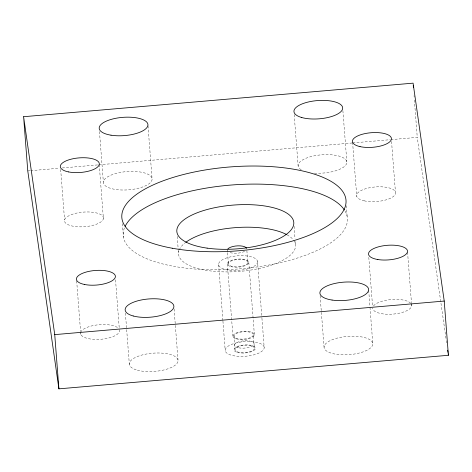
<?xml version="1.0" encoding="UTF-8"?>
<svg xmlns="http://www.w3.org/2000/svg" width="472" height="472" viewBox="0 0 472 472"><rect width="100%" height="100%" fill="white"/><g stroke="black" fill="none" stroke-linecap="round" stroke-linejoin="round"><path stroke-width="0.35" stroke-dasharray="2.36 1.77" d="M27.771 170.935L29.972 170.746M30.704 170.681L59.313 168.215M62.245 167.967L98.188 164.87M98.919 164.805L351.976 142.998M352.714 142.939L390.12 139.712M390.851 139.653L417.26 137.376L446.211 339.982M446.317 340.713L446.63 342.896M414.044 95.609L414.156 97.073M414.387 100.005L417.26 137.376M407.566 252.225L411.46 302.782M411.513 303.52L411.684 305.714M391.548 141.447L395.436 192.01M368.803 257.37L372.579 306.464M368.697 290.422L369.936 306.54M369.989 307.272L372.809 343.911A24.438 9.157 -4.4 0 1 336.235 354.271A24.438 9.157 -4.4 0 1 336.253 338.371A24.438 9.157 -4.4 0 1 372.809 343.911M352.59 142.237L356.761 196.458M342.896 110.66L346.843 161.955M346.318 205.686L347.15 216.53M320.11 295.832L324.058 347.127M294.18 114.602L298.127 165.896M294.08 226.277L295.029 238.667M295.254 241.581L295.537 245.228M257.582 261.618A19.553 7.322 -4.4 0 1 228.808 270.185A19.553 7.322 -4.4 0 1 227.87 257.535A19.553 7.322 -4.4 0 1 257.582 261.618L261.872 317.385M261.93 318.122L264.184 347.475A19.553 7.322 -4.4 0 1 235.416 356.036A19.553 7.322 -4.4 0 1 234.472 343.386A19.553 7.322 -4.4 0 1 264.184 347.475M248.803 262.243L254.367 334.542M246.88 250.614L247.812 262.745A9.776 3.664 -4.4 0 1 232.596 266.509A9.776 3.664 -4.4 0 1 233.852 260.084A9.776 3.664 -4.4 0 1 247.812 262.745M253.358 335.102A9.776 3.664 -4.4 0 1 238.018 338.778A9.776 3.664 -4.4 0 1 239.57 332.347A9.776 3.664 -4.4 0 1 253.358 335.102L254.402 348.661A9.776 3.664 -4.4 0 1 239.062 352.336A9.776 3.664 -4.4 0 1 240.614 345.899A9.776 3.664 -4.4 0 1 254.402 348.661M227.486 252.066L227.321 249.924A9.776 3.664 -4.4 0 0 227.463 250.874M227.539 252.78L228.359 263.482M233.941 335.716L234.985 349.268M227.368 263.978L232.932 336.276M218.589 264.603L222.884 320.376M222.937 321.107L225.197 350.46M177.207 236.395L178.215 249.511M178.268 250.243L178.552 253.889M174.085 308.906L178.032 360.201M147.996 125.764L152.114 179.254A24.438 9.157 -4.4 0 1 115.18 189.402A24.438 9.157 -4.4 0 1 115.923 173.46A24.438 9.157 -4.4 0 1 152.114 179.254M122.401 223.657L123.457 237.398M125.399 313.101L129.346 364.396M115.528 279.802L119.251 328.164M99.474 131.594L103.368 182.157M99.232 164.563L103.403 218.784A19.553 7.322 -4.4 0 1 72.747 226.147A19.553 7.322 -4.4 0 1 75.803 213.279A19.553 7.322 -4.4 0 1 103.403 218.784M76.67 280.858L80.559 331.421M80.618 332.152L80.783 334.347M60.67 169.46L64.564 220.023M301.219 169.82A24.438 9.157 -4.4 0 1 316.977 155.347A24.438 9.157 -4.4 0 1 346.826 162.828A24.438 9.157 -4.4 0 1 314.382 173.118M119.363 329.633A19.553 7.322 -4.4 0 1 101.262 339.238A19.553 7.322 -4.4 0 1 80.576 333.084M80.694 332.441A19.553 7.322 -4.4 0 1 97.191 324.919A19.553 7.322 -4.4 0 1 117.959 327.881M411.147 303.844A19.553 7.322 -4.4 0 1 394.25 313.986A19.553 7.322 -4.4 0 1 372.691 307.927M373.482 305.98A19.553 7.322 -4.4 0 1 392.037 299.49A19.553 7.322 -4.4 0 1 410.805 303.407M293.631 240.224A58.652 21.972 -4.4 0 1 241.339 271.241A58.652 21.972 -4.4 0 1 178.888 250.986M179.307 249.818A58.652 21.972 -4.4 0 1 185.166 242.797M287.082 234.832A58.652 21.972 -4.4 0 1 293.224 239.693M244.59 251.381A9.776 3.664 -4.4 0 1 229.652 252.437M345.138 211.19A112.419 42.114 -4.4 0 1 237.882 269.005A112.419 42.114 -4.4 0 1 124.549 227.681M137.393 370.201A24.438 9.157 -4.4 0 0 177.537 362.62A24.438 9.157 -4.4 0 0 146.137 354.071A24.438 9.157 -4.4 0 0 137.393 370.201M364.201 200.836A19.553 7.322 -4.4 0 0 395.43 193.927A19.553 7.322 -4.4 0 0 368.661 187.939A19.553 7.322 -4.4 0 0 364.201 200.836M230.802 266.556A10.756 4.03 -4.4 0 0 248.549 263.311A10.756 4.03 -4.4 0 0 234.908 259.464A10.756 4.03 -4.4 0 0 230.802 266.556M236.366 338.855A10.756 4.03 -4.4 0 0 254.113 335.61A10.756 4.03 -4.4 0 0 240.472 331.763A10.756 4.03 -4.4 0 0 236.366 338.855M238.714 347.817A9.776 3.664 -4.4 0 0 254.054 344.141A9.776 3.664 -4.4 0 0 240.266 341.38A9.776 3.664 -4.4 0 0 238.714 347.817M237.41 352.413A10.756 4.03 -4.4 0 0 255.151 349.168A10.756 4.03 -4.4 0 0 241.517 345.321A10.756 4.03 -4.4 0 0 237.41 352.413"/><path stroke-width="0.71" d="M23.6 116.714L413.088 83.155L444.229 301.065L448.4 355.286L58.911 388.845L27.771 170.935L23.6 116.714L54.74 334.624L58.911 388.845M54.74 334.624L444.229 301.065M447.668 350.189L447.981 352.372M448.193 353.829L448.4 355.286M413.254 85.349L413.425 87.55M185.767 242.337A58.652 21.972 -4.4 0 1 286.51 234.525M227.84 248.95A9.776 3.664 -4.4 0 1 237.77 245.847A9.776 3.664 -4.4 0 1 246.626 248.242M125.18 226.277A112.419 42.114 -4.4 0 1 232.932 184.906A112.419 42.114 -4.4 0 1 344.436 210.04M111.008 135.181A24.438 9.157 -4.4 0 0 147.942 125.033A24.438 9.157 -4.4 0 0 111.752 119.233A24.438 9.157 -4.4 0 0 111.008 135.181M301.767 117.534A24.438 9.157 -4.4 0 0 342.088 110.153A24.438 9.157 -4.4 0 0 311.077 101.415A24.438 9.157 -4.4 0 0 301.767 117.534M133.222 315.98A24.438 9.157 -4.4 0 0 173.366 308.399A24.438 9.157 -4.4 0 0 141.966 299.85A24.438 9.157 -4.4 0 0 133.222 315.98M332.064 300.05A24.438 9.157 -4.4 0 0 368.638 289.69A24.438 9.157 -4.4 0 0 332.082 284.15A24.438 9.157 -4.4 0 0 332.064 300.05M68.57 171.92A19.553 7.322 -4.4 0 0 99.232 164.563A19.553 7.322 -4.4 0 0 71.632 159.052A19.553 7.322 -4.4 0 0 68.57 171.92M84.299 284.433A19.553 7.322 -4.4 0 0 115.274 277.318A19.553 7.322 -4.4 0 0 88.128 271.548A19.553 7.322 -4.4 0 0 84.299 284.433M360.03 146.615A19.553 7.322 -4.4 0 0 391.258 139.7A19.553 7.322 -4.4 0 0 364.49 133.712A19.553 7.322 -4.4 0 0 360.03 146.615M377.848 259.535A19.553 7.322 -4.4 0 0 407.513 251.493A19.553 7.322 -4.4 0 0 378.692 246.767A19.553 7.322 -4.4 0 0 377.848 259.535M172.233 248.225A112.419 42.114 -4.4 0 0 345.858 203.969A112.419 42.114 -4.4 0 0 183.649 174.469A112.419 42.114 -4.4 0 0 172.233 248.225M207.125 248.13A58.652 21.972 -4.4 0 0 293.796 222.631A58.652 21.972 -4.4 0 0 204.99 210.128A58.652 21.972 -4.4 0 0 207.125 248.13"/></g></svg>
